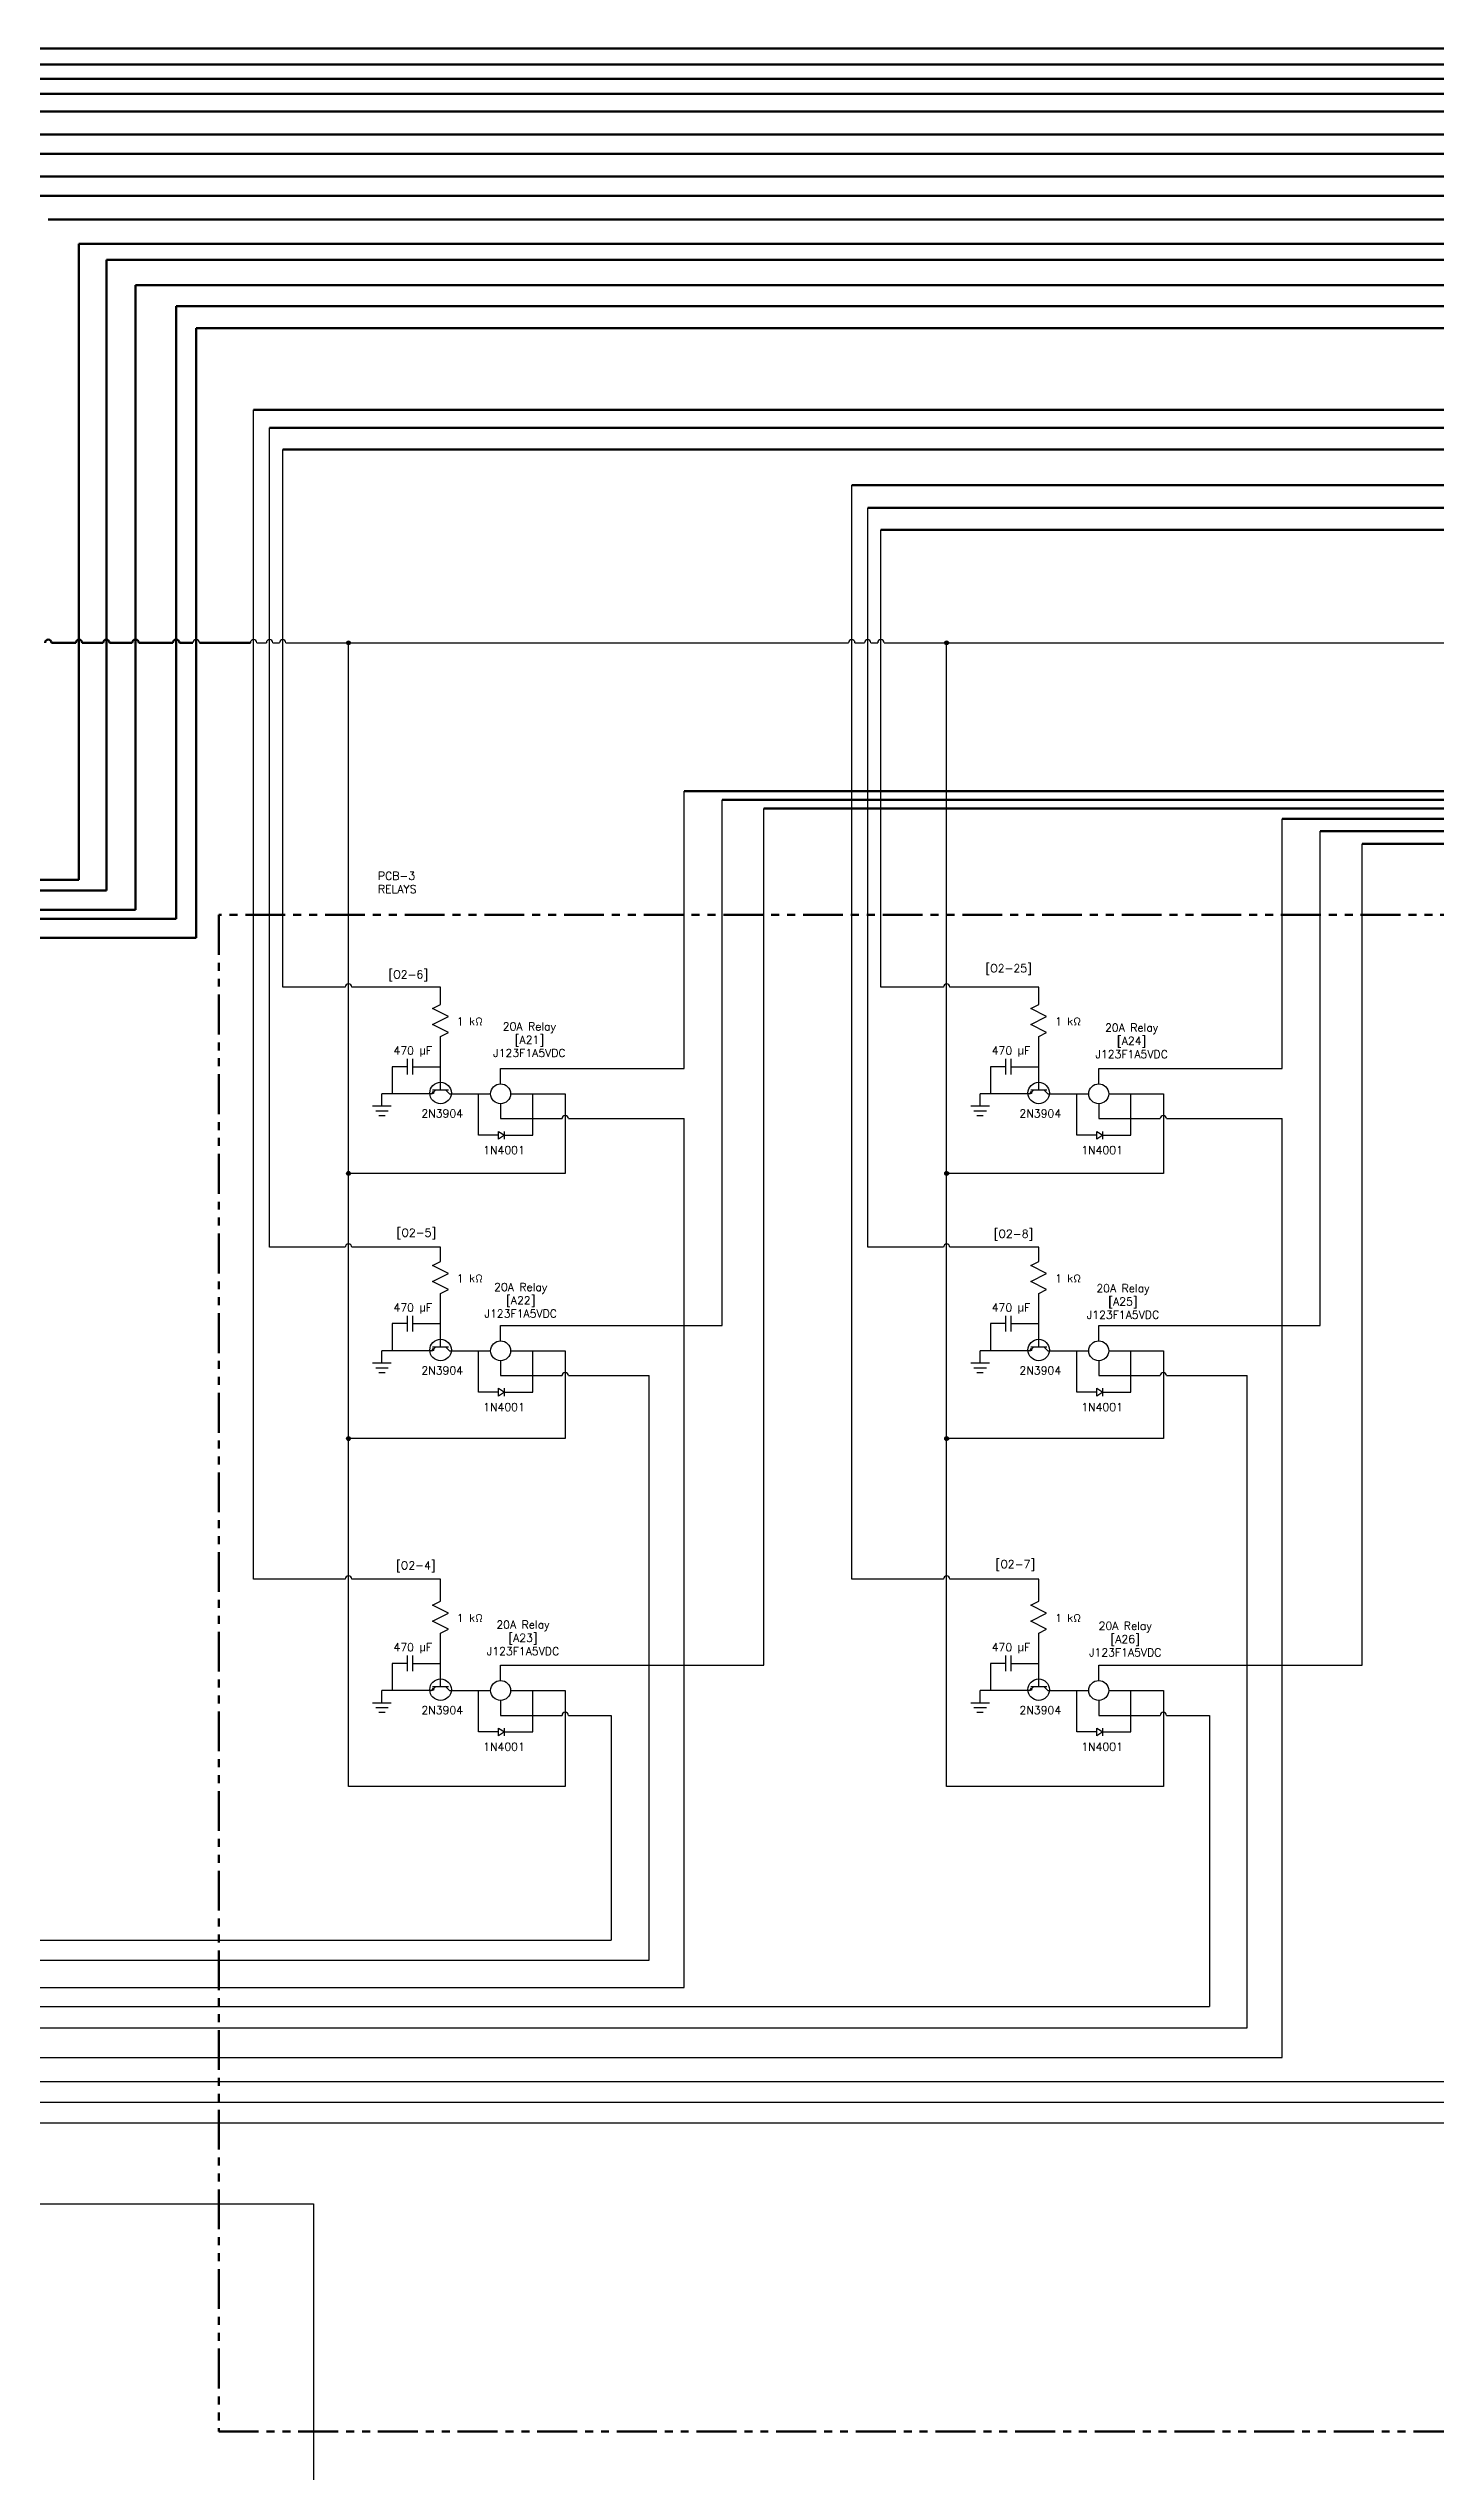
# Model space of a CAD drawing. Header units: millimetres. Extents: x 1 to 135, y 2 to 75.
# Drawn here: x 46.77 to 68.54, y 26.7 to 64.73 of the extents above; entities that cross this region are included whole.
import ezdxf
from ezdxf.enums import TextEntityAlignment as Align

# ---------------------------------------------------------------- set-up
doc = ezdxf.new("R2010")
doc.units = ezdxf.units.MM
doc.linetypes.add('PHANTOM2', pattern=[1.25, 0.625, -0.125, 0.125, -0.125, 0.125, -0.125])
for name, color, linetype in [('_MULTI_WIRE', 9, 'Continuous'), ('IO DATA', 150, 'Continuous'), ('POWER', 30, 'Continuous'), ('SYMS', 7, 'Continuous'), ('www.linecad.com', 7, 'Continuous')]:
    doc.layers.add(name, color=color, linetype=linetype)
doc.layers.add('DASH', color=102, linetype='PHANTOM2', lineweight=50)
doc.styles.add('WD', font='romans.shx')

# ---------------------------------------------------------------- blocks, each defined once
blk = doc.blocks.new('HRE1')
for p, q in [((-0.125, 0), (-0.094, 0.062)), ((-0.094, 0.062), (-0.031, -0.062)), ((-0.031, -0.062), (0.031, 0.062)), ((0.031, 0.062), (0.094, -0.062)), ((0.094, -0.062), (0.125, 0))]:
    blk.add_line(p, q)
at = {"style": 'WD'}
for tag, width, p in [('INST', 0.7, (0, 0.888)), ('LOC', 0.7, (0, 0.719)), ('DESC1', 0.7, (0, 0.562)), ('DESC2', 0.7, (0, 0.406)), ('RATING1', 0.9, (0.006, 0.094))]:
    blk.add_attdef(tag, text='', height=0.125, dxfattribs=dict(at, width=width)).set_placement(p, align=Align.CENTER)
blk.add_attdef('TAG1', text='', height=0.125, dxfattribs=at).set_placement((0, 0.25), align=Align.CENTER)
for tag, p, height, flags in [('X4TERM01', (-0.125, 0), 0.0125, 1), ('X1TERM02', (0.125, 0), 0.0125, 1), ('FAMILY', (0.205, 0.152), 0.01, 9)]:
    blk.add_attdef(tag, p, '', height=height, dxfattribs=dict(at, flags=flags))
at = {"linetype": 'Continuous', "style": 'WD', "flags": 9}
for tag, p in [('ASSYCODE', (0.219, 0.062)), ('MFG', (0.228, 0.089)), ('CAT', (0.23, 0.108))]:
    blk.add_attdef(tag, text='', height=0.01, dxfattribs=at).set_placement(p, align=Align.CENTER)
at = {"linetype": 'Continuous', "style": 'WD', "flags": 8}
blk.add_attdef('TERM01', text='', height=0.125, dxfattribs=at).set_placement((-0.219, -0.031), align=Align.TOP_RIGHT)
at = {"style": 'WD', "width": 0.9}
blk.add_attdef('RATING2', text='', height=0.125, dxfattribs=at).set_placement((0.006, -0.188), align=Align.TOP_CENTER)
at = {"linetype": 'Continuous', "style": 'WD', "flags": 8}
blk.add_attdef('TERM02', text='', height=0.125, dxfattribs=at).set_placement((0.219, -0.031), align=Align.TOP_LEFT)
blk = doc.blocks.new('HGND2')
for p, q in [((0.125, 0), (0, 0)), ((0.125, 0.09375), (0.125, -0.09375)), ((0.171875, 0.0625), (0.171875, -0.0625)), ((0.21875, 0.03125), (0.21875, -0.03125))]:
    blk.add_line(p, q)
at = {"style": 'WD', "width": 0.8}
for tag, p in [('INST', (0.25, 0.3125)), ('TAG1', (0.25, 0)), ('LOC', (0.25, 0.15625)), ('DESC1', (0.25, -0.15625)), ('DESC2', (0.25, -0.3125))]:
    blk.add_attdef(tag, text='', height=0.125, dxfattribs=at).set_placement(p, align=Align.MIDDLE_LEFT)
at = {"style": 'WD', "flags": 1}
for tag in ['ASSYCODE', 'CAT', 'X4TERM01', 'MFG', 'FAMILY']:
    blk.add_attdef(tag, (0, 0), '', height=0.01, dxfattribs=at)
blk = doc.blocks.new('HCR1')
blk.add_circle((0, 0), 0.156)
at = {"style": 'WD'}
for tag, width, p in [('INST', 0.7, (0.006, 0.528)), ('LOC', 0.7, (0.006, 0.359)), ('TAG1', 0.9, (0, 0.202))]:
    blk.add_attdef(tag, text='', height=0.125, dxfattribs=dict(at, width=width)).set_placement(p, align=Align.CENTER)
at = {"style": 'WD', "flags": 1}
for tag, p in [('X4TERM01', (-0.156, 0)), ('X1TERM02', (0.156, 0))]:
    blk.add_attdef(tag, p, '', height=0.0125, dxfattribs=at)
at = {"linetype": 'Continuous', "style": 'WD', "flags": 9}
blk.add_attdef('ASSYCODE', text='', height=0.01, dxfattribs=at).set_placement((0, 0.125), align=Align.CENTER)
at = {"style": 'WD', "flags": 9}
blk.add_attdef('FAMILY', text='', height=0.01, dxfattribs=at).set_placement((-0.005, 0.17), align=Align.CENTER)
at = {"linetype": 'Continuous', "style": 'WD', "flags": 1}
for tag, p in [('MFG', (0, 0.14)), ('CAT', (0, 0.159))]:
    blk.add_attdef(tag, text='', height=0.01, dxfattribs=at).set_placement(p, align=Align.MIDDLE)
at = {"style": 'WD'}
for tag, p, width in [('DESC1', (1.126, 0.076), 0.9), ('DESC2', (1.126, -0.081), 0.9), ('DESC3', (1.126, -0.237), 0.9), ('XREFNO', (1.359, -0.393), 0.8), ('XREFNC', (1.359, -0.549), 0.8)]:
    blk.add_attdef(tag, p, '', height=0.125, dxfattribs=dict(at, width=width))
at = {"linetype": 'Continuous', "style": 'WD'}
blk.add_attdef('TERM01', text='', height=0.125, dxfattribs=at).set_placement((-0.2, -0.066), align=Align.TOP_RIGHT)
blk.add_attdef('TERM02', text='', height=0.125, dxfattribs=at).set_placement((0.2, -0.066), align=Align.TOP_LEFT)
at = {"style": 'WD', "width": 0.8, "flags": 8}
for tag, p in [('NO', (1.126, -0.393)), ('NC', (1.126, -0.549))]:
    blk.add_attdef(tag, p, '', height=0.125, dxfattribs=at)
blk = doc.blocks.new('HDI1R')
for p, q in [((-0.047, 0), (0.047, 0.062)), ((-0.047, 0.062), (-0.047, -0.062)), ((0.047, -0.062), (-0.047, 0)), ((0.047, 0.062), (0.047, -0.062))]:
    blk.add_line(p, q)
at = {"style": 'WD'}
for tag, width, p in [('INST', 0.7, (0, 0.888)), ('LOC', 0.7, (0, 0.719)), ('DESC1', 0.7, (0, 0.562)), ('DESC2', 0.7, (0, 0.406)), ('RATING1', 0.9, (0.006, 0.094))]:
    blk.add_attdef(tag, text='', height=0.125, dxfattribs=dict(at, width=width)).set_placement(p, align=Align.CENTER)
blk.add_attdef('TAG1', text='', height=0.125, dxfattribs=at).set_placement((0, 0.25), align=Align.CENTER)
for tag, p, height, flags in [('X4TERM01', (-0.047, 0), 0.0125, 1), ('X1TERM02', (0.047, 0), 0.0125, 1), ('FAMILY', (0.205, 0.152), 0.01, 9), ('WDBLKNAM', (0.205, 0.133), 0.01, 9)]:
    blk.add_attdef(tag, p, '', height=height, dxfattribs=dict(at, flags=flags))
at = {"linetype": 'Continuous', "style": 'WD', "flags": 9}
for tag, p in [('ASSYCODE', (0.219, 0.062)), ('MFG', (0.228, 0.089)), ('CAT', (0.23, 0.108))]:
    blk.add_attdef(tag, text='', height=0.01, dxfattribs=at).set_placement(p, align=Align.CENTER)
at = {"linetype": 'Continuous', "style": 'WD', "flags": 8}
blk.add_attdef('TERM01', text='', height=0.125, dxfattribs=at).set_placement((-0.125, -0.031), align=Align.TOP_RIGHT)
at = {"style": 'WD', "width": 0.9}
blk.add_attdef('RATING2', text='', height=0.125, dxfattribs=at).set_placement((0.006, -0.188), align=Align.TOP_CENTER)
at = {"linetype": 'Continuous', "style": 'WD', "flags": 8}
blk.add_attdef('TERM02', text='', height=0.125, dxfattribs=at).set_placement((0.109, -0.031), align=Align.TOP_LEFT)
blk = doc.blocks.new('WDDOT')
for radius in [0.03, 0.0187, 0.00929]:
    blk.add_circle((0, 0), radius)

msp = doc.modelspace()

# ---------------------------------------------------------------- hatches: boundary and pattern name
at = {"layer": 'www.linecad.com'}
h = msp.add_hatch(color=256, dxfattribs=at)
h.dxf.hatch_style = 1
h.paths.add_polyline_path([(52.789, 48.322), (52.824, 48.335), (52.804, 48.356)])
h = msp.add_hatch(color=256, dxfattribs=at)
h.dxf.hatch_style = 1
h.paths.add_polyline_path([(62.175, 48.322), (62.21, 48.335), (62.19, 48.356)])
h = msp.add_hatch(color=256, dxfattribs=at)
h.dxf.hatch_style = 1
h.paths.add_polyline_path([(52.789, 44.289), (52.824, 44.301), (52.804, 44.323)])
h = msp.add_hatch(color=256, dxfattribs=at)
h.dxf.hatch_style = 1
h.paths.add_polyline_path([(62.175, 44.289), (62.21, 44.301), (62.19, 44.323)])
h = msp.add_hatch(color=256, dxfattribs=at)
h.dxf.hatch_style = 1
h.paths.add_polyline_path([(52.789, 38.958), (52.824, 38.971), (52.804, 38.993)])
h = msp.add_hatch(color=256, dxfattribs=at)
h.dxf.hatch_style = 1
h.paths.add_polyline_path([(62.175, 38.958), (62.21, 38.971), (62.19, 38.993)])

# ---------------------------------------------------------------- linework, layer by layer
at = {"layer": '_MULTI_WIRE'}
for p, q in [((56.747, 48.721), (56.747, 53.071)), ((57.344, 44.687), (57.344, 52.936)), ((58.001, 39.357), (58.001, 52.797)), ((66.132, 48.721), (66.132, 52.636)), ((66.73, 44.687), (66.73, 52.445)), ((67.387, 39.357), (67.387, 52.243)), ((52.926, 48.546), (52.926, 49.222)), ((62.312, 48.546), (62.312, 49.222)), ((52.404, 48.748), (52.168, 48.748)), ((52.168, 48.748), (52.168, 48.322)), ((52.404, 48.873), (52.404, 48.623)), ((52.488, 48.873), (52.488, 48.623)), ((52.488, 48.748), (52.926, 48.748)), ((53.868, 48.478), (53.868, 48.721)), ((53.868, 48.721), (56.747, 48.721)), ((61.79, 48.748), (61.553, 48.748)), ((61.553, 48.748), (61.553, 48.322)), ((61.79, 48.873), (61.79, 48.623)), ((61.874, 48.873), (61.874, 48.623)), ((61.874, 48.748), (62.312, 48.748)), ((63.254, 48.478), (63.254, 48.721)), ((63.254, 48.721), (66.132, 48.721)), ((52.648, 48.322), (52.006, 48.322)), ((52.789, 48.322), (52.648, 48.322)), ((52.846, 48.379), (52.789, 48.322)), ((53.052, 48.379), (52.8, 48.379)), ((52.926, 48.379), (52.926, 48.546)), ((53.011, 48.379), (53.068, 48.322)), ((53.068, 48.322), (53.178, 48.322)), ((53.178, 48.322), (53.712, 48.322)), ((53.522, 47.671), (53.522, 48.322)), ((54.372, 47.671), (54.372, 48.322)), ((62.034, 48.322), (61.392, 48.322)), ((62.175, 48.322), (62.034, 48.322)), ((62.232, 48.379), (62.175, 48.322)), ((62.438, 48.379), (62.186, 48.379)), ((62.312, 48.379), (62.312, 48.546)), ((62.397, 48.379), (62.454, 48.322)), ((62.454, 48.322), (62.564, 48.322)), ((62.564, 48.322), (63.098, 48.322)), ((62.908, 47.671), (62.908, 48.322)), ((63.758, 47.671), (63.758, 48.322)), ((53.868, 48.166), (53.868, 47.932)), ((53.868, 47.932), (54.832, 47.932)), ((54.932, 47.932), (56.747, 47.932)), ((56.747, 34.296), (56.747, 47.932)), ((63.254, 48.166), (63.254, 47.932)), ((63.254, 47.932), (64.218, 47.932)), ((64.318, 47.932), (66.132, 47.932)), ((66.132, 33.199), (66.132, 47.932)), ((53.836, 47.671), (53.522, 47.671)), ((53.93, 47.671), (54.372, 47.671)), ((63.222, 47.671), (62.908, 47.671)), ((63.316, 47.671), (63.758, 47.671)), ((52.926, 44.513), (52.926, 45.189)), ((62.312, 44.513), (62.312, 45.189)), ((52.404, 44.715), (52.168, 44.715)), ((52.168, 44.715), (52.168, 44.289)), ((52.404, 44.84), (52.404, 44.59)), ((52.488, 44.84), (52.488, 44.59)), ((52.488, 44.715), (52.926, 44.715)), ((52.926, 44.346), (52.926, 44.513)), ((53.868, 44.445), (53.868, 44.687)), ((53.868, 44.687), (57.344, 44.687)), ((61.79, 44.715), (61.553, 44.715)), ((61.553, 44.715), (61.553, 44.289)), ((61.79, 44.84), (61.79, 44.59)), ((61.874, 44.84), (61.874, 44.59)), ((61.874, 44.715), (62.312, 44.715)), ((62.312, 44.346), (62.312, 44.513)), ((63.254, 44.445), (63.254, 44.687)), ((63.254, 44.687), (66.73, 44.687)), ((52.648, 44.289), (52.006, 44.289)), ((52.789, 44.289), (52.648, 44.289)), ((52.846, 44.346), (52.789, 44.289)), ((53.052, 44.346), (52.8, 44.346)), ((53.011, 44.346), (53.068, 44.289)), ((53.068, 44.289), (53.178, 44.289)), ((53.178, 44.289), (53.712, 44.289)), ((53.522, 43.638), (53.522, 44.289)), ((53.868, 44.132), (53.868, 43.899)), ((54.372, 43.638), (54.372, 44.289)), ((62.034, 44.289), (61.392, 44.289)), ((62.175, 44.289), (62.034, 44.289)), ((62.232, 44.346), (62.175, 44.289)), ((62.438, 44.346), (62.186, 44.346)), ((62.397, 44.346), (62.454, 44.289)), ((62.454, 44.289), (62.564, 44.289)), ((62.564, 44.289), (63.098, 44.289)), ((62.908, 43.638), (62.908, 44.289)), ((63.254, 44.132), (63.254, 43.899)), ((63.758, 43.638), (63.758, 44.289)), ((53.868, 43.899), (54.832, 43.899)), ((54.932, 43.899), (56.199, 43.899)), ((56.199, 34.727), (56.199, 43.899)), ((63.254, 43.899), (64.218, 43.899)), ((64.318, 43.899), (65.585, 43.899)), ((65.585, 33.662), (65.585, 43.899)), ((53.836, 43.638), (53.522, 43.638)), ((53.93, 43.638), (54.372, 43.638)), ((63.222, 43.638), (62.908, 43.638)), ((63.316, 43.638), (63.758, 43.638)), ((52.926, 39.182), (52.926, 39.858)), ((62.312, 39.182), (62.312, 39.858)), ((52.404, 39.384), (52.168, 39.384)), ((52.168, 39.384), (52.168, 38.958)), ((52.404, 39.509), (52.404, 39.259)), ((52.488, 39.509), (52.488, 39.259)), ((52.488, 39.384), (52.926, 39.384)), ((52.926, 39.015), (52.926, 39.182)), ((53.868, 39.114), (53.868, 39.357)), ((53.868, 39.357), (58.001, 39.357)), ((61.79, 39.384), (61.553, 39.384)), ((61.553, 39.384), (61.553, 38.958)), ((61.79, 39.509), (61.79, 39.259)), ((61.874, 39.509), (61.874, 39.259)), ((61.874, 39.384), (62.312, 39.384)), ((62.312, 39.015), (62.312, 39.182)), ((63.254, 39.114), (63.254, 39.357)), ((63.254, 39.357), (67.387, 39.357)), ((52.648, 38.958), (52.006, 38.958)), ((52.789, 38.958), (52.648, 38.958)), ((52.846, 39.015), (52.789, 38.958)), ((53.052, 39.015), (52.8, 39.015)), ((53.011, 39.015), (53.068, 38.958)), ((53.068, 38.958), (53.178, 38.958)), ((53.178, 38.958), (53.712, 38.958)), ((53.522, 38.307), (53.522, 38.958)), ((53.868, 38.802), (53.868, 38.568)), ((54.372, 38.307), (54.372, 38.958)), ((62.034, 38.958), (61.392, 38.958)), ((62.175, 38.958), (62.034, 38.958)), ((62.232, 39.015), (62.175, 38.958)), ((62.438, 39.015), (62.186, 39.015)), ((62.397, 39.015), (62.454, 38.958)), ((62.454, 38.958), (62.564, 38.958)), ((62.564, 38.958), (63.098, 38.958)), ((62.908, 38.307), (62.908, 38.958)), ((63.254, 38.802), (63.254, 38.568)), ((63.758, 38.307), (63.758, 38.958)), ((53.868, 38.568), (54.832, 38.568)), ((54.932, 38.568), (55.605, 38.568)), ((55.605, 38.568), (55.605, 35.042)), ((63.254, 38.568), (64.218, 38.568)), ((64.318, 38.568), (64.991, 38.568)), ((64.991, 38.568), (64.991, 33.997)), ((53.836, 38.307), (53.522, 38.307)), ((53.93, 38.307), (54.372, 38.307)), ((63.222, 38.307), (62.908, 38.307)), ((63.316, 38.307), (63.758, 38.307)), ((19.964, 35.042), (55.605, 35.042)), ((18.958, 34.727), (56.199, 34.727)), ((11.608, 34.296), (56.747, 34.296)), ((11.147, 33.997), (64.991, 33.997)), ((10.821, 33.662), (65.585, 33.662)), ((7.78, 33.199), (66.132, 33.199)), ((7.542, 32.824), (74.641, 32.824)), ((7.204, 32.499), (75.235, 32.499)), ((6.816, 32.171), (75.474, 32.171))]:
    msp.add_line(p, q, dxfattribs=at)
at = {"layer": '_MULTI_WIRE', "lineweight": 211}
for p, q in [((68.977, 53.071), (56.747, 53.071)), ((68.977, 52.936), (57.344, 52.936)), ((68.977, 52.797), (58.001, 52.797)), ((68.977, 52.636), (66.132, 52.636)), ((68.977, 52.445), (66.73, 52.445)), ((68.977, 52.243), (67.387, 52.243))]:
    msp.add_line(p, q, dxfattribs=at)
at = {"layer": '_MULTI_WIRE'}
for centre in [(52.926, 48.334), (62.312, 48.334), (52.926, 44.301), (62.312, 44.301), (52.926, 38.971), (62.312, 38.971)]:
    msp.add_circle(centre, 0.169, dxfattribs=at)
for centre in [(54.882, 47.932), (64.268, 47.932), (54.882, 43.899), (64.268, 43.899), (54.882, 38.568), (64.268, 38.568)]:
    msp.add_arc(centre, 0.05, 0, 180, dxfattribs=at)
at = {"layer": 'DASH', "lineweight": 211}
msp.add_lwpolyline([(49.444, 27.331), (118.306, 27.331), (118.306, 43.749), (89.053, 43.749), (89.053, 48.206), (86.414, 48.206), (86.414, 49.197), (82.989, 49.197), (82.989, 51.129), (49.444, 51.129)], close=True, dxfattribs=at)
at = {"layer": 'IO DATA', "lineweight": 211}
for p, q in [((43.605, 64.727), (134.922, 64.727)), ((43.919, 64.476), (134.237, 64.476)), ((44.246, 64.251), (133.697, 64.251)), ((44.547, 64.013), (133.143, 64.013)), ((44.887, 63.736), (132.559, 63.736)), ((45.294, 63.379), (132.16, 63.379)), ((45.608, 63.075), (131.596, 63.075)), ((45.972, 62.718), (131.082, 62.718)), ((46.352, 62.414), (129.057, 62.414)), ((46.77, 62.044), (128.55, 62.044)), ((47.252, 51.68), (47.252, 61.66)), ((47.252, 61.66), (127.952, 61.66)), ((47.682, 51.511), (47.682, 61.409)), ((47.682, 61.409), (127.5, 61.409)), ((48.139, 51.21), (48.139, 61.013)), ((48.139, 61.013), (127.04, 61.013)), ((48.777, 51.069), (48.777, 60.682)), ((48.777, 60.682), (126.64, 60.682)), ((49.091, 50.769), (49.091, 60.338)), ((49.091, 60.338), (126.281, 60.338)), ((49.992, 59.054), (124.791, 59.054)), ((50.243, 58.776), (124.374, 58.776)), ((50.449, 58.432), (123.91, 58.432)), ((59.378, 57.876), (123.55, 57.876)), ((59.629, 57.519), (122.828, 57.519)), ((59.835, 57.175), (121.347, 57.175)), ((35.236, 51.68), (47.252, 51.68)), ((36.016, 51.511), (47.682, 51.511)), ((36.241, 51.21), (48.139, 51.21)), ((40.943, 51.069), (48.777, 51.069)), ((41.168, 50.769), (49.091, 50.769))]:
    msp.add_line(p, q, dxfattribs=at)
at = {"layer": 'IO DATA'}
for p, q in [((49.992, 40.707), (49.992, 59.054)), ((50.243, 45.914), (50.243, 58.776)), ((50.449, 49.997), (50.449, 58.432)), ((59.378, 40.707), (59.378, 57.876)), ((59.629, 45.914), (59.629, 57.519)), ((59.835, 49.997), (59.835, 57.175)), ((51.431, 49.997), (50.449, 49.997)), ((52.926, 49.997), (51.531, 49.997)), ((52.926, 49.722), (52.926, 49.997)), ((60.817, 49.997), (59.835, 49.997)), ((62.312, 49.997), (60.917, 49.997)), ((62.312, 49.722), (62.312, 49.997)), ((51.431, 45.914), (50.243, 45.914)), ((52.926, 45.915), (51.531, 45.915)), ((52.926, 45.689), (52.926, 45.915)), ((60.817, 45.914), (59.629, 45.914)), ((62.312, 45.915), (60.917, 45.915)), ((62.312, 45.689), (62.312, 45.915)), ((51.431, 40.707), (49.992, 40.707)), ((52.926, 40.707), (51.531, 40.707)), ((52.926, 40.358), (52.926, 40.707)), ((60.817, 40.707), (59.378, 40.707)), ((62.312, 40.707), (60.917, 40.707)), ((62.312, 40.358), (62.312, 40.707))]:
    msp.add_line(p, q, dxfattribs=at)
for centre in [(51.481, 49.997), (60.867, 49.997), (51.481, 45.914), (60.867, 45.914), (51.481, 40.707), (60.867, 40.707)]:
    msp.add_arc(centre, 0.05, 0, 180, dxfattribs=at)
at = {"layer": 'POWER', "lineweight": 211}
for p, q in [((46.82, 55.4), (47.202, 55.4)), ((47.302, 55.4), (47.632, 55.4)), ((47.732, 55.4), (48.089, 55.4)), ((48.189, 55.4), (48.727, 55.4)), ((48.827, 55.4), (49.041, 55.4)), ((49.141, 55.4), (49.942, 55.4))]:
    msp.add_line(p, q, dxfattribs=at)
at = {"layer": 'POWER'}
for p, q in [((50.042, 55.4), (50.193, 55.4)), ((50.293, 55.4), (50.399, 55.4)), ((50.499, 55.4), (59.328, 55.4)), ((51.481, 37.449), (51.481, 55.4)), ((59.428, 55.4), (59.579, 55.4)), ((59.679, 55.4), (59.785, 55.4)), ((59.885, 55.4), (68.977, 55.4)), ((60.867, 37.449), (60.867, 55.4)), ((54.024, 48.322), (54.882, 48.322)), ((54.882, 48.322), (54.882, 47.073)), ((63.41, 48.322), (64.268, 48.322)), ((64.268, 48.322), (64.268, 47.073)), ((54.882, 47.073), (51.481, 47.073)), ((64.268, 47.073), (60.867, 47.073)), ((54.024, 44.289), (54.882, 44.289)), ((54.882, 44.289), (54.882, 42.911)), ((63.41, 44.289), (64.268, 44.289)), ((64.268, 44.289), (64.268, 42.911)), ((54.882, 42.911), (51.481, 42.911)), ((64.268, 42.911), (60.867, 42.911)), ((54.024, 38.958), (54.882, 38.958)), ((54.882, 38.958), (54.882, 37.449)), ((63.41, 38.958), (64.268, 38.958)), ((64.268, 38.958), (64.268, 37.449)), ((54.882, 37.449), (51.481, 37.449)), ((64.268, 37.449), (60.867, 37.449)), ((42.536, 30.903), (50.933, 30.903)), ((50.933, 30.903), (50.933, 13.489))]:
    msp.add_line(p, q, dxfattribs=at)
at = {"layer": 'POWER', "lineweight": 211}
for centre in [(46.77, 55.4), (47.252, 55.4), (47.682, 55.4), (48.139, 55.4), (48.777, 55.4)]:
    msp.add_arc(centre, 0.05, 0, 180, dxfattribs=at)
at = {"layer": 'POWER'}
for centre in [(49.091, 55.4), (49.992, 55.4), (50.243, 55.4), (50.449, 55.4), (59.378, 55.4), (59.629, 55.4), (59.835, 55.4)]:
    msp.add_arc(centre, 0.05, 0, 180, dxfattribs=at)
at = {"layer": 'www.linecad.com'}
for points in [[(52.789, 48.322), (52.824, 48.335), (52.804, 48.356)], [(62.175, 48.322), (62.21, 48.335), (62.19, 48.356)], [(52.789, 44.289), (52.824, 44.301), (52.804, 44.323)], [(62.175, 44.289), (62.21, 44.301), (62.19, 44.323)], [(52.789, 38.958), (52.824, 38.971), (52.804, 38.993)], [(62.175, 38.958), (62.21, 38.971), (62.19, 38.993)]]:
    msp.add_lwpolyline(points, close=True, dxfattribs=at)

# ---------------------------------------------------------------- block references
at = {"layer": 'SYMS'}
for name, p in [('WDDOT', (51.481, 55.4)), ('WDDOT', (60.867, 55.4)), ('HCR1', (53.868, 48.322)), ('HCR1', (63.254, 48.322)), ('WDDOT', (51.481, 47.073)), ('WDDOT', (60.867, 47.073)), ('HCR1', (53.868, 44.289)), ('HCR1', (63.254, 44.289)), ('WDDOT', (51.481, 42.911)), ('WDDOT', (60.867, 42.911)), ('HCR1', (53.868, 38.958)), ('HCR1', (63.254, 38.958))]:
    msp.add_blockref(name, p, dxfattribs=at)
at = {"layer": 'SYMS', "rotation": 270}
for name, p, xscale, yscale, zscale in [('HRE1', (52.926, 49.472), -2, 2, 2), ('HRE1', (62.312, 49.472), -2, 2, 2), ('HGND2', (52.006, 48.322), 1.571428571428571, 1.571428571428571, 1.571428571428571), ('HGND2', (61.392, 48.322), 1.571428571428571, 1.571428571428571, 1.571428571428571), ('HRE1', (52.926, 45.439), -2, 2, 2), ('HRE1', (62.312, 45.439), -2, 2, 2), ('HGND2', (52.006, 44.289), 1.571428571428571, 1.571428571428571, 1.571428571428571), ('HGND2', (61.392, 44.289), 1.571428571428571, 1.571428571428571, 1.571428571428571), ('HRE1', (52.926, 40.108), -2, 2, 2), ('HRE1', (62.312, 40.108), -2, 2, 2), ('HGND2', (52.006, 38.958), 1.571428571428571, 1.571428571428571, 1.571428571428571), ('HGND2', (61.392, 38.958), 1.571428571428571, 1.571428571428571, 1.571428571428571)]:
    msp.add_blockref(name, p, dxfattribs=dict(at, xscale=xscale, yscale=yscale, zscale=zscale))
at = {"layer": 'SYMS', "rotation": 180}
for p in [(53.883, 47.671), (63.269, 47.671), (53.883, 43.638), (63.269, 43.638), (53.883, 38.307), (63.269, 38.307)]:
    msp.add_blockref('HDI1R', p, dxfattribs=at)

# ---------------------------------------------------------------- texts
at = {"layer": '_MULTI_WIRE', "char_height": 0.125, "attachment_point": 1, "style": 'WD'}
for s, width, insert in [('1 kΩ', 0.72498, (53.181, 49.521)), ('\\pxqc;20A Relay\\P[A21]\\PJ123F1A5VDC', 1.70662, (53.467, 49.442)), ('1 kΩ', 0.72498, (62.567, 49.521)), ('\\pxqc;20A Relay\\P[A24]\\PJ123F1A5VDC', 1.70662, (62.917, 49.423)), ('1 kΩ', 0.72498, (53.181, 45.488)), ('\\pxqc;20A Relay\\P[A22]\\PJ123F1A5VDC', 1.70662, (53.331, 45.352)), ('1 kΩ', 0.72498, (62.567, 45.488)), ('\\pxqc;20A Relay\\P[A25]\\PJ123F1A5VDC', 1.70662, (62.781, 45.333)), ('1 kΩ', 0.72498, (53.181, 40.158)), ('\\pxqc;20A Relay\\P[A23]\\PJ123F1A5VDC', 1.70662, (53.366, 40.054)), ('1 kΩ', 0.72498, (62.567, 40.158)), ('\\pxqc;20A Relay\\P[A26]\\PJ123F1A5VDC', 1.70662, (62.816, 40.035))]:
    msp.add_mtext_dynamic_manual_height_columns(s, width=width, gutter_width=0.625, heights=[0], dxfattribs=dict(at, insert=insert))
for s, insert in [('470 {\\fArial|b0|i0|c0|p34;μ}F', (52.188, 49.063)), ('470 {\\fArial|b0|i0|c0|p34;μ}F', (61.574, 49.063)), ('2N3904', (52.625, 48.076)), ('2N3904', (62.011, 48.076)), ('1N4001', (53.595, 47.501)), ('1N4001', (62.98, 47.501)), ('470 {\\fArial|b0|i0|c0|p34;μ}F', (52.188, 45.03)), ('470 {\\fArial|b0|i0|c0|p34;μ}F', (61.574, 45.03)), ('2N3904', (52.625, 44.043)), ('2N3904', (62.011, 44.043)), ('1N4001', (53.595, 43.468)), ('1N4001', (62.98, 43.468)), ('470 {\\fArial|b0|i0|c0|p34;μ}F', (52.188, 39.699)), ('470 {\\fArial|b0|i0|c0|p34;μ}F', (61.574, 39.699)), ('2N3904', (52.625, 38.712)), ('2N3904', (62.011, 38.712)), ('1N4001', (53.595, 38.137)), ('1N4001', (62.98, 38.137))]:
    msp.add_mtext(s, dxfattribs=dict(at, insert=insert))
at = {"layer": 'DASH', "lineweight": 211, "insert": (51.943, 51.805), "char_height": 0.125, "attachment_point": 1, "style": 'WD'}
msp.add_mtext('PCB-3\\PRELAYS', dxfattribs=at)
at = {"layer": 'IO DATA', "lineweight": 211, "char_height": 0.125, "attachment_point": 1, "style": 'WD'}
for s, insert in [('[O2-6]', (52.108, 50.258)), ('[O2-25]', (61.476, 50.355)), ('[O2-5]', (52.236, 46.205)), ('[O2-8]', (61.605, 46.188)), ('[O2-4]', (52.227, 40.984)), ('[O2-7]', (61.635, 41.004))]:
    msp.add_mtext(s, dxfattribs=dict(at, insert=insert))

doc.saveas('drawing.dxf')
